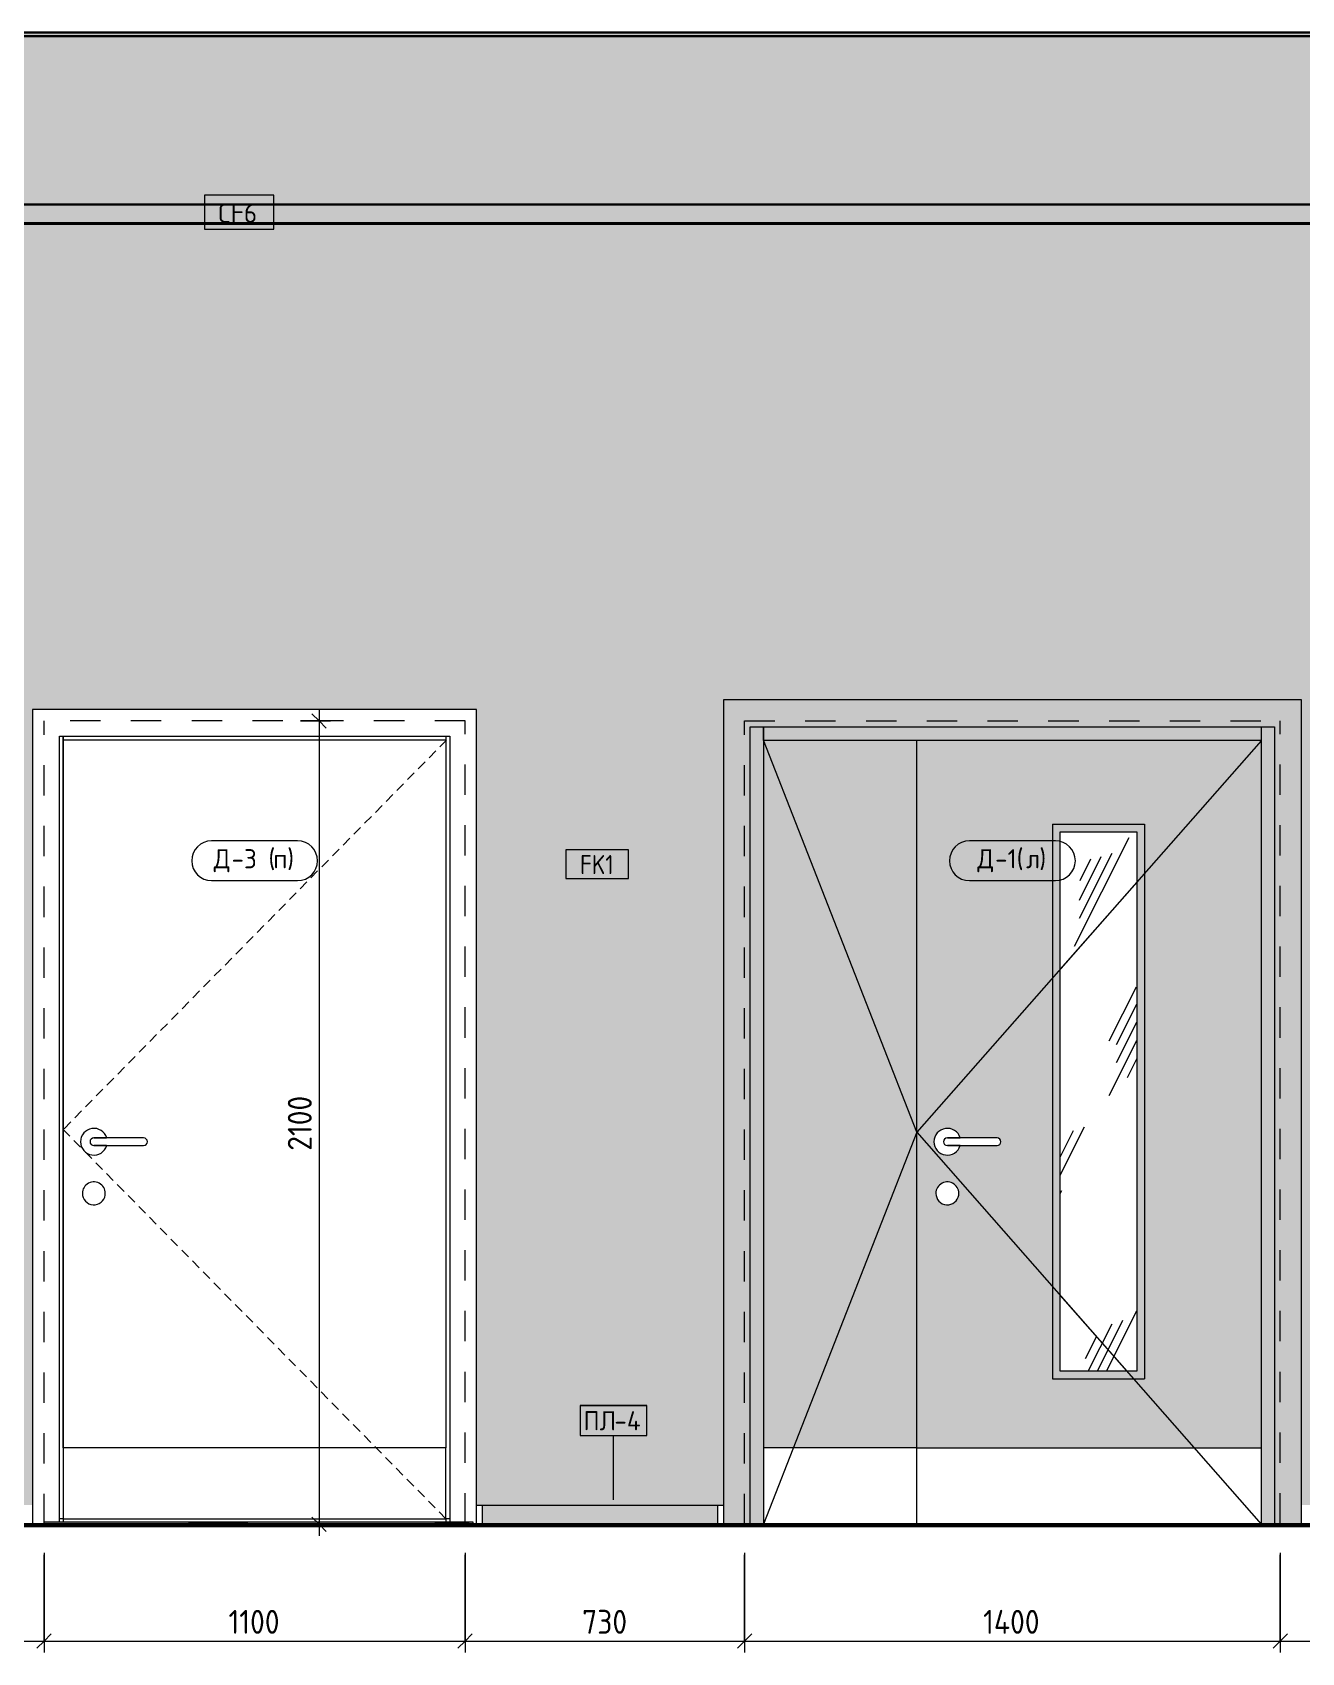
# Model space of a CAD drawing. Header units: millimetres. Extents: x 81971 to 140149, y -1987 to 13800.
# Drawn here: x 107008 to 110324, y 3865 to 8100 of the extents above; entities that cross this region are included whole.
import ezdxf

# ---------------------------------------------------------------- set-up
doc = ezdxf.new("R2010")
doc.units = ezdxf.units.MM
doc.linetypes.add('200_ШТРИХ__ш1_п0_6_', pattern=[40, 25, -15])
doc.linetypes.add('Штрих', pattern=[158.75, 79.375, -79.375])
for name, color, linetype, lineweight in [('A-ANNO-DIMS', 7, 'Continuous', 9), ('A-ANNO-DIMS-25', 7, 'Continuous', 9), ('A-CLNG-IDEN', 7, 'Continuous', 9), ('A-DETL', 7, 'Continuous', 9), ('A-DOOR', 7, 'Continuous', 9), ('A-DOOR-2', 7, 'Штрих', 9), ('A-DOOR-3', 7, '200_ШТРИХ__ш1_п0_6_', 9), ('A-DOOR-FRAM-1', 7, 'Continuous', 9), ('A-DOOR-IDEN', 7, 'Continuous', 9), ('A-FLOR', 7, 'Continuous', 9), ('A-GENM', 7, 'Continuous', 9), ('A-GENM-IDEN', 7, 'Continuous', 9), ('A-WALL-IDEN', 7, 'Continuous', 9), ('A-WALL-PATT', 7, 'Continuous', 9), ('I-WALL', 7, 'Continuous', 9), ('Ограждение', 7, 'Continuous', 9), ('Поручни', 7, 'Continuous', 9)]:
    doc.layers.add(name, color=color, linetype=linetype, lineweight=lineweight)
for name, color, linetype, lineweight, true_color in [('A-CLNG-1', 7, 'Continuous', 9, 0x787878), ('A-CLNG-FNSH-1', 7, 'Continuous', 30, 0x3c3c3c), ('A-FLOR-1', 7, 'Continuous', 9, 0x787878), ('A-FLOR-FNSH-1', 7, 'Continuous', 30, 0x3c3c3c)]:
    doc.layers.add(name, color=color, linetype=linetype, lineweight=lineweight, true_color=true_color)
doc.styles.add('GOST Common_1', font='GOST_Common.ttf', dxfattribs={"width": 0.9, "height": 50})
doc.styles.add('GOST Common_2', font='GOST_Common.ttf', dxfattribs={"height": 50})
doc.styles.add('ISOCPEUR_1', font='isocpeur.ttf', dxfattribs={"width": 0.9, "height": 62.5})
doc.dimstyles.new('ISO-2_5_0_9К_БОЛЬШОЙ_1', dxfattribs={"dimscale": 304.8, "dimtxt": 62.248823, "dimasz": 0.123031, "dimexe": 0.098425, "dimexo": 0.246063, "dimgap": 0, "dimtad": 1, "dimdec": 0, "dimrnd": 10, "dimzin": 0, "dimdsep": 46, "dimtxsty": 'ISOCPEUR_1', "dimblk1": 'OBLIQUE', "dimblk2": 'OBLIQUE', "dimsah": 1, "dimcen": 0.09, "dimdle": 0.098425, "dimazin": 0, "dimtfac": 1, "dimtdec": 4, "dimtix": 1, "dimtmove": 0, "dimatfit": 3, "dimfxl": 1, "dimtvp": 1, "dimtolj": 1, "dimtzin": 0, "dimarcsym": 2})

# ---------------------------------------------------------------- blocks, each defined once
blk = doc.blocks.new('110_Дверь_СКБ_2Ст - Д-1_л_Лестничная клетка EIS60 2-32142534-Развертки 2_51-1')
at = {"layer": 'A-DOOR'}
blk.add_hatch(color=256, dxfattribs=at).paths.add_polyline_path([(93117.5, 4400), (93505, 4400), (93505, 6250), (93105, 6250), (93105, 4400)])
h = blk.add_hatch(color=256, dxfattribs=at)
h.paths.add_polyline_path([(94272.2, 4400), (94405, 4400), (94405, 6250), (93505, 6250), (93505, 4400), (94242.5, 4400)])
h.paths.add_polyline_path([(93880, 4600), (93880, 6010), (94080, 6010), (94080, 4600)])
h.paths.add_polyline_path([(93582.9, 5035.1), (93575.5, 5036.5), (93568.8, 5039.8), (93563, 5044.6), (93558.7, 5050.6), (93555.9, 5057.6), (93555, 5065), (93556, 5072.5), (93558.7, 5079.5), (93563.2, 5085.6), (93569.1, 5090.4), (93575.9, 5093.6), (93583.4, 5095), (93590.9, 5094.4), (93598.1, 5092), (93604.4, 5087.9), (93609.5, 5082.3), (93613, 5075.6), (93614.8, 5068.3), (93614.7, 5060.7), (93612.7, 5053.5), (93609, 5047), (93603.8, 5041.6), (93597.5, 5037.7), (93590.3, 5035.5)])
h.paths.add_polyline_path([(93584.5, 5165), (93575.5, 5166.3), (93567.2, 5169.9), (93560.1, 5175.4), (93554.6, 5182.7), (93551.2, 5191), (93550, 5200), (93551.2, 5209), (93554.6, 5217.3), (93560.1, 5224.6), (93567.2, 5230.1), (93575.5, 5233.7), (93585, 5234.9), (93593.5, 5234), (93601.9, 5230.7), (93609.2, 5225.3), (93614.9, 5218.3), (93618.5, 5210), (93715, 5210), (93717.6, 5209.7), (93720, 5208.7), (93722.1, 5207.1), (93723.7, 5205), (93724.7, 5202.6), (93725, 5200), (93724.7, 5197.4), (93723.7, 5195), (93722.1, 5192.9), (93720, 5191.3), (93717.6, 5190.3), (93715, 5190), (93618.5, 5190), (93614.9, 5181.7), (93609.2, 5174.7), (93601.9, 5169.3), (93593.5, 5166), (93585, 5165.1)])
h = blk.add_hatch(dxfattribs=at)
h.set_pattern_fill('FP_18', color=256, style=0, pattern_type=2)
h.set_pattern_definition([(63.435, (92195.44, 31.75), (-255.583, 766.75), [317.5, -190.5, 317.5, -190.5, -403.903]), (63.435, (92195.44, 31.75), (-255.583, 766.75), [-1016, 127, -276.9]), (63.435, (92179.56, 47.6), (-255.583, 766.75), [254, -317.5, 190.5, -190.5, -467.403]), (63.435, (92179.56, 47.6), (-255.583, 766.75), [-952.5, 222.25, -245.15]), (63.435, (92179.56, 95.25), (-255.583, 766.75), [190.5, -381, 127, -190.5, -530.903]), (63.435, (92179.56, 95.25), (-255.583, 766.75), [-889, 285.75, -245.15]), (63.435, (92227.2, 47.6), (-255.583, 766.75), [190.5, -381, 158.75, -6404.65]), (63.435, (92274.8, 95.25), (-255.583, 766.75), [95.25, -476.25, 63.5, -6499.9]), (63.435, (92195.44, 174.6), (-255.583, 766.75), [63.5, -476.25, 63.5, -254, -562.653]), (63.435, (92195.44, 174.6), (-255.583, 766.75), [-857.25, 158.75, -403.9]), (63.435, (92481.2, 127), (-255.583, 766.75), [317.5, -476.25, 381, -251.503]), (63.435, (92481.2, 79.4), (-255.583, 766.75), [444.5, -317.5, 476.25, -188.003]), (63.435, (92512.94, 95.25), (-255.583, 766.75), [508, -254, 381, -276.903]), (63.435, (92560.56, 142.9), (-255.583, 766.75), [317.5, -444.5, 254, -403.903]), (63.435, (92512.94, 238.1), (-255.583, 766.75), [158.75, -635, 190.5, -435.653]), (63.435, (92608.2, 190.5), (-255.583, 766.75), [127, -635, 127, -530.903])])
h.paths.add_polyline_path([(93880, 4600), (94080, 4600), (94080, 6010), (93880, 6010), (93880, 4682.9)])
at = {"layer": 'A-DOOR-FRAM-1'}
for points in [[(93000, 4200), (93070, 4200), (93070, 6285), (94440, 6285), (94440, 4202), (94466, 4202), (94466, 4200), (94510, 4200), (94510, 6355), (93000, 6355), (93000, 4682.9)], [(93070, 4200), (93076.7, 4200), (93076.7, 4202), (93105, 4202), (93105, 6285), (93070, 6285), (93070, 4248)], [(93426.5, 6250), (94405, 6250), (94405, 6285), (93105, 6285), (93105, 6250)], [(94440, 4202), (94440, 6285), (94405, 6285), (94405, 4202)]]:
    blk.add_hatch(color=256, dxfattribs=at).paths.add_polyline_path(points)
at = {"layer": 'A-DOOR'}
for p, q in [((93505, 4400), (93505, 6250)), ((93505, 4400), (93505, 6250)), ((93860, 6030), (94100, 6030)), ((93860, 6030), (93860, 4580)), ((94100, 6030), (94100, 4580)), ((93880, 4600), (93880, 6010)), ((93880, 6010), (94080, 6010)), ((94080, 6010), (94080, 4600)), ((94080, 5878.9), (93880, 5651.4)), ((93715, 5210), (93585, 5210)), ((93585, 5210), (93618.5, 5210)), ((93585, 5190), (93715, 5190)), ((93618.5, 5190), (93585, 5190)), ((93880, 4797.9), (94053.8, 4600)), ((93860, 4580), (94100, 4580)), ((94080, 4600), (93880, 4600)), ((93505, 4400), (93105, 4400)), ((93505, 4400), (94405, 4400)), ((93505, 4202), (93505, 4400)), ((93505, 4202), (93505, 4400))]:
    blk.add_line(p, q, dxfattribs=at)
for centre, radius, start, end in [((93585, 5200), 35, 16.6015, 180), ((93585, 5200), 10, 90, 270), ((93585, 5200), 10, 90, 270), ((93715, 5200), 10, 270, 90), ((93585, 5200), 35, 180, 343.3985), ((93585, 5065), 30, 351.8301, 180), ((93585, 5065), 30, 180, 351.8301)]:
    blk.add_arc(centre, radius, start, end, dxfattribs=at)
at = {"layer": 'A-DOOR-2'}
for p, q in [((93055, 6300), (94455, 6300)), ((93055, 4200), (93055, 6300)), ((93055, 6300), (94455, 6300)), ((93055, 4200), (93055, 6300)), ((94455, 4202), (94455, 6300)), ((94455, 4202), (94455, 6300))]:
    blk.add_line(p, q, dxfattribs=at)
at = {"layer": 'A-DOOR-FRAM-1'}
for p, q in [((94510, 6355), (93000, 6355)), ((93000, 6355), (93000, 4200)), ((94510, 4200), (94510, 6355)), ((93070, 4200), (93070, 6285)), ((93070, 6285), (94440, 6285)), ((93105, 6250), (93105, 6285)), ((93105, 6285), (93105, 4202)), ((94405, 6285), (94405, 6250)), ((94405, 6285), (94405, 4202)), ((94440, 6285), (94440, 4202)), ((93105, 6250), (94405, 6250))]:
    blk.add_line(p, q, dxfattribs=at)
blk = doc.blocks.new('110_Дверь_СКБ_1Ст_Внутренняя1 - Д-3 _п_ 1100x2100h_много всего-32102842-Развертки 2_51-1')
at = {"layer": 'A-DOOR'}
for p, q in [((92275, 6250), (91275, 6250)), ((91275, 4400), (91275, 6250)), ((92275, 6250), (92275, 4400)), ((91485, 5210), (91355, 5210)), ((91355, 5210), (91388.5, 5210)), ((91355, 5190), (91485, 5190)), ((91388.5, 5190), (91355, 5190)), ((92275, 4400), (91275, 4400)), ((91275, 4400), (91275, 4214)), ((92275, 4214), (92275, 4400)), ((91275, 4214), (92275, 4214))]:
    blk.add_line(p, q, dxfattribs=at)
for centre, radius, start, end in [((91355, 5200), 35, 16.6015, 180), ((91355, 5200), 10, 90, 270), ((91355, 5200), 10, 90, 270), ((91485, 5200), 10, 270, 90), ((91355, 5200), 35, 180, 343.3985), ((91355, 5065), 30, 351.8301, 180), ((91355, 5065), 30, 180, 351.8301)]:
    blk.add_arc(centre, radius, start, end, dxfattribs=at)
at = {"layer": 'A-DOOR-2'}
for p, q in [((92325, 6300), (91225, 6300)), ((91225, 4200), (91225, 6300)), ((92325, 6300), (91225, 6300)), ((91225, 4200), (91225, 6300)), ((92325, 4202), (92325, 6300)), ((92325, 4202), (92325, 6300))]:
    blk.add_line(p, q, dxfattribs=at)
at = {"layer": 'A-DOOR-3'}
for p, q in [((92276.4, 6250), (91275, 5232)), ((91275, 5232), (91328.4, 5177.6)), ((91332.2, 5173.8), (92275, 4214))]:
    blk.add_line(p, q, dxfattribs=at)
at = {"layer": 'A-DOOR-FRAM-1'}
for p, q in [((92355, 6330), (91195, 6330)), ((91195, 6330), (91195, 4200)), ((92355, 4200), (92355, 6330)), ((91265, 4206.3), (91265, 6260)), ((91265, 6260), (92285, 6260)), ((91275, 6250), (91275, 6260)), ((91275, 6260), (91275, 4400)), ((92275, 6250), (91275, 6250)), ((92275, 6260), (92275, 6250)), ((92275, 6260), (92275, 4400)), ((92285, 6260), (92285, 4206.3)), ((91275, 4214), (91265, 4214)), ((91275, 4214), (91275, 4206.3)), ((92275, 4214), (92275, 4206.3)), ((92285, 4214), (92275, 4214))]:
    blk.add_line(p, q, dxfattribs=at)
blk = doc.blocks.new('Плинтус - Плинтус светлый _сад_-32863647-Развертки 2_51-1')
at = {"layer": 'A-GENM'}
blk.add_hatch(color=256, dxfattribs=at).paths.add_polyline_path([(92580.9, 4200), (92985, 4200), (92985, 4250), (92370, 4250), (92370, 4200)])
for p, q in [((92356, 4250), (92370, 4250)), ((92370, 4250), (92985, 4250)), ((92370, 4250), (92370, 4200)), ((92985, 4250), (92999, 4250)), ((92985, 4200), (92985, 4250))]:
    blk.add_line(p, q, dxfattribs=at)
blk = doc.blocks.new('Ограждение - Ограждение-32875196-Развертки 2_51-1')
at = {"layer": 'Ограждение'}
blk.add_hatch(color=256, dxfattribs=at).paths.add_polyline_path([(91757, 4200), (92245.5, 4200), (92245.5, 4202), (92335.5, 4202), (92335.5, 4200), (92345, 4200), (92345, 4206.3), (91225, 4206.3), (91225, 4200), (91235.7, 4200), (91235.7, 4202), (91757, 4202)])
at = {"layer": 'Поручни'}
for p, q in [((91225, 4200), (91225, 4206.3)), ((91225, 4206.3), (92345, 4206.3)), ((92345, 4206.3), (92345, 4200))]:
    blk.add_line(p, q, dxfattribs=at)
blk = doc.blocks.new('DIMBLOCK15-Развертки 2_51-1')
at = {"layer": 'A-ANNO-DIMS-25'}
for p, q in [((106288.9, 4125), (106288.9, 3864.5)), ((106288.9, 3894.5), (106288.9, 4120)), ((107038.9, 4125), (107038.9, 3864.5)), ((107038.9, 3894.5), (107038.9, 4120)), ((106288.9, 3894.5), (107038.9, 3894.5))]:
    blk.add_line(p, q, dxfattribs=at)
at = {"layer": 'A-ANNO-DIMS-25', "lineweight": 20}
for p, q in [((106288.9, 3894.5), (106307.7, 3913.3)), ((107038.9, 3894.5), (107057.7, 3913.3)), ((106288.9, 3894.5), (106270.2, 3875.8)), ((107038.9, 3894.5), (107020.2, 3875.8))]:
    blk.add_line(p, q, dxfattribs=at)
at = {"layer": 'A-ANNO-DIMS-25', "color": 0, "insert": (106604.7, 3976.2), "char_height": 62.5, "width": 142.215, "attachment_point": 1, "line_spacing_factor": 1.149209, "style": 'ISOCPEUR_1'}
blk.add_mtext('750', dxfattribs=at)
blk = doc.blocks.new('_Oblique')
at = {"color": 0, "linetype": 'ByBlock', "lineweight": -2}
blk.add_line((-0.5, -0.5), (0.5, 0.5), dxfattribs=at)
blk = doc.blocks.new('DIMBLOCK16-Развертки 2_51-1')
at = {"layer": 'A-ANNO-DIMS-25'}
for p, q in [((107038.9, 4125), (107038.9, 3864.5)), ((107038.9, 3894.5), (107038.9, 4120)), ((108138.9, 4125), (108138.9, 3864.5)), ((108138.9, 3894.5), (108138.9, 4120)), ((107038.9, 3894.5), (108138.9, 3894.5))]:
    blk.add_line(p, q, dxfattribs=at)
at = {"layer": 'A-ANNO-DIMS-25', "lineweight": 20}
for p, q in [((107038.9, 3894.5), (107057.7, 3913.3)), ((108138.9, 3894.5), (108157.7, 3913.3)), ((107038.9, 3894.5), (107020.2, 3875.8)), ((108138.9, 3894.5), (108120.2, 3875.8))]:
    blk.add_line(p, q, dxfattribs=at)
at = {"layer": 'A-ANNO-DIMS-25', "color": 0, "insert": (107520.7, 3976.2), "char_height": 62.5, "width": 163.762, "attachment_point": 1, "line_spacing_factor": 1.149209, "style": 'ISOCPEUR_1'}
blk.add_mtext('1100', dxfattribs=at)
blk = doc.blocks.new('DIMBLOCK17-Развертки 2_51-1')
at = {"layer": 'A-ANNO-DIMS-25'}
for p, q in [((108138.9, 4125), (108138.9, 3864.5)), ((108138.9, 3894.5), (108138.9, 4120)), ((108868.9, 4125), (108868.9, 3864.5)), ((108868.9, 3894.5), (108868.9, 4120)), ((108138.9, 3894.5), (108868.9, 3894.5))]:
    blk.add_line(p, q, dxfattribs=at)
at = {"layer": 'A-ANNO-DIMS-25', "lineweight": 20}
for p, q in [((108138.9, 3894.5), (108157.7, 3913.3)), ((108868.9, 3894.5), (108887.7, 3913.3)), ((108138.9, 3894.5), (108120.2, 3875.8)), ((108868.9, 3894.5), (108850.2, 3875.8))]:
    blk.add_line(p, q, dxfattribs=at)
at = {"layer": 'A-ANNO-DIMS-25', "color": 0, "insert": (108444.7, 3976.2), "char_height": 62.5, "width": 142.215, "attachment_point": 1, "line_spacing_factor": 1.149209, "style": 'ISOCPEUR_1'}
blk.add_mtext('730', dxfattribs=at)
blk = doc.blocks.new('DIMBLOCK18-Развертки 2_51-1')
at = {"layer": 'A-ANNO-DIMS-25'}
for p, q in [((108868.9, 4125), (108868.9, 3864.5)), ((108868.9, 3894.5), (108868.9, 4120)), ((110268.9, 4125), (110268.9, 3864.5)), ((110268.9, 3894.5), (110268.9, 4120)), ((108868.9, 3894.5), (110268.9, 3894.5))]:
    blk.add_line(p, q, dxfattribs=at)
at = {"layer": 'A-ANNO-DIMS-25', "lineweight": 20}
for p, q in [((108868.9, 3894.5), (108887.7, 3913.3)), ((110268.9, 3894.5), (110287.7, 3913.3)), ((108868.9, 3894.5), (108850.2, 3875.8)), ((110268.9, 3894.5), (110250.2, 3875.8))]:
    blk.add_line(p, q, dxfattribs=at)
at = {"layer": 'A-ANNO-DIMS-25', "color": 0, "insert": (109492.3, 3976.2), "char_height": 62.5, "width": 183.873, "attachment_point": 1, "line_spacing_factor": 1.149209, "style": 'ISOCPEUR_1'}
blk.add_mtext('1400', dxfattribs=at)
blk = doc.blocks.new('DIMBLOCK19-Развертки 2_51-1')
at = {"layer": 'A-ANNO-DIMS-25'}
for p, q in [((110268.9, 4125), (110268.9, 3864.5)), ((110268.9, 3894.5), (110268.9, 4120)), ((110863.9, 4125), (110863.9, 3864.5)), ((110863.9, 3894.5), (110863.9, 4120)), ((110268.9, 3894.5), (110863.9, 3894.5))]:
    blk.add_line(p, q, dxfattribs=at)
at = {"layer": 'A-ANNO-DIMS-25', "lineweight": 20}
for p, q in [((110268.9, 3894.5), (110287.7, 3913.3)), ((110863.9, 3894.5), (110882.7, 3913.3)), ((110268.9, 3894.5), (110250.2, 3875.8)), ((110863.9, 3894.5), (110845.2, 3875.8))]:
    blk.add_line(p, q, dxfattribs=at)
at = {"layer": 'A-ANNO-DIMS-25', "color": 0, "insert": (110507.2, 3976.2), "char_height": 62.5, "width": 142.215, "attachment_point": 1, "line_spacing_factor": 1.149209, "style": 'ISOCPEUR_1'}
blk.add_mtext('600', dxfattribs=at)
blk = doc.blocks.new('DIMBLOCK34-Развертки 2_51-1')
at = {"layer": 'A-ANNO-DIMS-25', "lineweight": 20}
for p, q in [((107757.4, 6300), (107738.6, 6318.7)), ((107757.4, 6300), (107776.1, 6281.2)), ((107757.4, 4200), (107738.6, 4218.7)), ((107757.4, 4200), (107776.1, 4181.2))]:
    blk.add_line(p, q, dxfattribs=at)
at = {"layer": 'A-ANNO-DIMS-25'}
for p, q in [((107757.4, 6330), (107757.4, 4170)), ((107708.9, 6300), (107787.4, 6300)), ((107757.4, 6300), (107708.9, 6300)), ((107708.9, 4200), (107787.4, 4200)), ((107757.4, 4200), (107708.9, 4200))]:
    blk.add_line(p, q, dxfattribs=at)
at = {"layer": 'A-ANNO-DIMS-25', "color": 0, "insert": (107675.7, 5176.4), "char_height": 62.5, "width": 176.691, "attachment_point": 1, "rotation": 90, "line_spacing_factor": 1.149209, "style": 'ISOCPEUR_1'}
blk.add_mtext('2100', dxfattribs=at)
blk = doc.blocks.new('М_двери - Типоразмер_рамка-25223575-Развертки 2_51-1')
at = {"layer": 'A-DOOR-IDEN'}
for p, q in [((85845, 5986.5), (85620.2, 5986.5)), ((85620.2, 5882.5), (85845, 5882.5))]:
    blk.add_line(p, q, dxfattribs=at)
for centre, start, end in [((85620.2, 5934.5), 90, 270), ((85845, 5934.5), 270, 90)]:
    blk.add_arc(centre, 52, start, end, dxfattribs=at)
blk = doc.blocks.new('Mark Reiling - Mark Reiling-26174330-Развертки 2_51-1')
at = {"layer": 'A-GENM-IDEN'}
for p, q in [((86613.7, 4558.4), (86613.7, 4479.5)), ((86613.7, 4558.4), (86787.2, 4558.4)), ((86787.2, 4558.4), (86613.7, 4558.4)), ((86613.7, 4558.4), (86613.7, 4479.5)), ((86787.2, 4479.5), (86787.2, 4558.4)), ((86787.2, 4479.5), (86787.2, 4558.4)), ((86613.7, 4479.5), (86787.2, 4479.5)), ((86613.7, 4479.5), (86787.2, 4479.5))]:
    blk.add_line(p, q, dxfattribs=at)
blk = doc.blocks.new('М_стена_0001 - Типоразмер_без рамки-25382661-Развертки 2_51-1')
at = {"layer": 'A-WALL-IDEN'}
for p, q in [((86463.7, 5963.1), (86300.4, 5963.1)), ((86300.4, 5963.1), (86300.4, 5888.1)), ((86463.7, 5888.1), (86463.7, 5963.1)), ((86300.4, 5888.1), (86463.7, 5888.1))]:
    blk.add_line(p, q, dxfattribs=at)
blk = doc.blocks.new('М_потолков - Марка_ Имя типа-25382930-Развертки 2_51-1')
at = {"layer": 'A-CLNG-IDEN'}
for p, q in [((91825.6, 7674.6), (91644.4, 7674.6)), ((91644.4, 7674.6), (91644.4, 7585.2)), ((91825.6, 7585.2), (91825.6, 7674.6)), ((91644.4, 7585.2), (91825.6, 7585.2))]:
    blk.add_line(p, q, dxfattribs=at)

msp = doc.modelspace()

# ---------------------------------------------------------------- hatches: boundary and pattern name
at = {"layer": 'A-CLNG-1'}
for points in [[(113891.6, 8090), (114293.9, 8090), (114293.9, 8100), (100803.9, 8100), (100803.9, 8090), (113468.8, 8090)], [(100804.9, 7600), (114292.9, 7600), (114292.9, 7650), (100804.9, 7650)]]:
    msp.add_hatch(color=256, dxfattribs=at).paths.add_polyline_path(points)
at = {"layer": 'A-FLOR'}
for points in [[(107104.2, 4200), (107416.2, 4200), (107416.2, 4202), (107049.6, 4201.7), (107049.6, 4200), (107088.9, 4200)], [(109663.3, 4200), (110279.9, 4200), (110279.9, 4202), (108890.7, 4202), (108890.7, 4200), (109318.9, 4200)]]:
    msp.add_hatch(color=256, dxfattribs=at).paths.add_polyline_path(points)
at = {"layer": 'A-FLOR-1'}
h = msp.add_hatch(color=256, dxfattribs=at)
h.paths.add_polyline_path([(108059.4, 4200), (108149.4, 4200), (108149.4, 4202), (108059.4, 4202)])
h.paths.add_polyline_path([(107549.1, 4200), (107570.9, 4200), (107570.9, 4202), (107416.2, 4202), (107416.2, 4200)])
at = {"layer": 'A-WALL-PATT'}
h = msp.add_hatch(color=256, dxfattribs=at)
h.paths.add_polyline_path([(106318.9, 4200), (106319.9, 4200), (106319.9, 4250), (107007.9, 4250), (107007.9, 4200), (107008.9, 4200), (107008.9, 6330), (108168.9, 6330), (108168.9, 4200), (108169.9, 4200), (108169.9, 4250), (108812.9, 4250), (108812.9, 4200), (108813.9, 4200), (108813.9, 6355), (110323.9, 6355), (110323.9, 4200), (110324.9, 4200), (110324.9, 4250), (110807.9, 4250), (110807.9, 4200), (110808.9, 4200), (110808.9, 6355), (112318.9, 6355), (112318.9, 4200), (112319.9, 4200), (112319.9, 4250), (114292.9, 4250), (114292.9, 4500), (113613.9, 4500), (113613.9, 6300), (114292.9, 6300), (114292.9, 7600), (100804.9, 7600), (100804.9, 4250), (100923.9, 4250), (100923.9, 6330), (101933.9, 6330), (101933.9, 4202), (101934.9, 4202), (101934.9, 4250), (103132.9, 4250), (103132.9, 4200), (103134.9, 4200), (103134.9, 4250), (104012.9, 4250), (104012.9, 4200), (104014.9, 4200), (104014.9, 4250), (105157.9, 4250), (105157.9, 4200), (105158.9, 4200), (105158.9, 6330), (106318.9, 6330), (106318.9, 4316.8)])
h.paths.add_polyline_path([(112633.9, 4500), (112633.9, 6300), (113333.9, 6300), (113333.9, 4500), (112682.1, 4500)])
h.paths.add_polyline_path([(103363.9, 4500), (103313.9, 4500), (103313.9, 6300), (104013.9, 6300), (104013.9, 4500), (103743.6, 4500)])
h.paths.add_polyline_path([(102433.9, 4500), (102433.9, 6300), (103133.9, 6300), (103133.9, 4500), (102446.4, 4500)])
h.paths.add_polyline_path([(110688.9, 5750), (110588.9, 5750), (110588.9, 5850), (110688.9, 5850)])
h.paths.add_polyline_path([(111513.9, 6450), (111513.9, 6550), (111613.9, 6550), (111613.9, 6450)])
at = {"layer": 'I-WALL'}
for points in [[(107549.1, 7650), (108623.9, 7650), (108623.9, 8090), (106213.9, 8090), (106213.9, 7650), (106703.5, 7650)], [(108843.9, 7650), (108843.9, 8090), (108623.9, 8090), (108623.9, 7650)], [(110086.1, 7650), (110613.9, 7650), (110613.9, 8090), (108843.9, 8090), (108843.9, 7650), (109663.3, 7650)]]:
    msp.add_hatch(color=256, dxfattribs=at).paths.add_polyline_path(points)

# ---------------------------------------------------------------- linework, layer by layer
at = {"layer": 'A-CLNG-FNSH-1'}
for p, q in [((114293.9, 8100), (100803.9, 8100)), ((100803.9, 8090), (114293.9, 8090)), ((114292.9, 7650), (100804.9, 7650)), ((114292.9, 7601), (100804.9, 7601)), ((100804.9, 7600), (114292.9, 7600))]:
    msp.add_line(p, q, dxfattribs=at)
at = {"layer": 'A-DETL'}
for p, q in [((109318.9, 5225), (108918.9, 6250)), ((110218.9, 6248.4), (109318.9, 5225)), ((109318.9, 5225), (108918.9, 4200)), ((109318.9, 5225), (110218.9, 4200))]:
    msp.add_line(p, q, dxfattribs=at)
at = {"layer": 'A-FLOR'}
for p, q in [((100783.9, 8100), (114313.9, 8100)), ((107049.4, 4202), (107416.2, 4202)), ((108890.7, 4202), (110279.9, 4202)), ((108890.7, 4200), (108890.7, 4202)), ((110279.9, 4202), (110279.9, 4200))]:
    msp.add_line(p, q, dxfattribs=at)
at = {"layer": 'A-FLOR-FNSH-1'}
for p, q in [((114314.4, 4200), (100783.9, 4200)), ((100783.9, 4195), (114314.4, 4195)), ((107570.9, 4202), (107416.2, 4202)), ((107416.2, 4202), (107416.2, 4200)), ((107570.9, 4200), (107570.9, 4202)), ((108149.4, 4202), (108059.4, 4202)), ((108059.4, 4202), (108059.4, 4200)), ((108149.4, 4200), (108149.4, 4202))]:
    msp.add_line(p, q, dxfattribs=at)
at = {"layer": 'A-GENM-IDEN'}
msp.add_line((108526.6, 4263.7), (108526.6, 4430.7), dxfattribs=at)

# ---------------------------------------------------------------- block references
at = {"layer": 'A-CLNG-IDEN'}
msp.add_blockref('М_потолков - Марка_ Имя типа-25382930-Развертки 2_51-1', (15813.9, 0), dxfattribs=at)
at = {"layer": 'A-DOOR'}
msp.add_blockref('110_Дверь_СКБ_2Ст - Д-1_л_Лестничная клетка EIS60 2-32142534-Развертки 2_51-1', (15813.9, 0), dxfattribs=at)
at = {"layer": 'A-DOOR-FRAM-1'}
msp.add_blockref('110_Дверь_СКБ_1Ст_Внутренняя1 - Д-3 _п_ 1100x2100h_много всего-32102842-Развертки 2_51-1', (15813.9, 0), dxfattribs=at)
at = {"layer": 'A-DOOR-IDEN'}
for p in [(21856.3, 0), (23836.3, 0)]:
    msp.add_blockref('М_двери - Типоразмер_рамка-25223575-Развертки 2_51-1', p, dxfattribs=at)
at = {"layer": 'A-GENM'}
msp.add_blockref('Плинтус - Плинтус светлый _сад_-32863647-Развертки 2_51-1', (15813.9, 0), dxfattribs=at)
at = {"layer": 'A-GENM-IDEN'}
msp.add_blockref('Mark Reiling - Mark Reiling-26174330-Развертки 2_51-1', (21826.2, -47.8), dxfattribs=at)
at = {"layer": 'A-WALL-IDEN'}
msp.add_blockref('М_стена_0001 - Типоразмер_без рамки-25382661-Развертки 2_51-1', (22101.9, 0), dxfattribs=at)
at = {"layer": 'Поручни'}
msp.add_blockref('Ограждение - Ограждение-32875196-Развертки 2_51-1', (15813.9, 0), dxfattribs=at)

# ---------------------------------------------------------------- texts
at = {"layer": 'A-CLNG-IDEN', "insert": (107492.5, 7652.4), "char_height": 50, "width": 132.278, "attachment_point": 1, "style": 'GOST Common_2'}
msp.add_mtext('CF6', dxfattribs=at)
at = {"layer": 'A-DOOR-IDEN', "char_height": 50, "attachment_point": 1, "style": 'GOST Common_2'}
for s, insert, width in [('\\fGOST Common|b0|i0|c204|p34|;Д', (107482.4, 5964.8), 56.118), ('-3 (', (107528.7, 5964.8), 132.278), ('\\fGOST Common|b0|i0|c204|p34|;п', (107637.8, 5964.8), 44.093), ('\\fGOST Common|b0|i0|c204|p34|;)', (107674.2, 5964.8), 24.051), ('\\fGOST Common|b0|i0|c204|p34|;Д', (109477.4, 5964.8), 56.118), ('-1(', (109523.7, 5964.8), 98.207), ('\\fGOST Common|b0|i0|c204|p34|;л', (109604.7, 5964.8), 42.089), ('\\fGOST Common|b0|i0|c204|p34|;)', (109639.4, 5964.8), 24.051)]:
    msp.add_mtext(s, dxfattribs=dict(at, insert=insert, width=width))
at = {"layer": 'A-GENM-IDEN', "char_height": 50, "attachment_point": 1, "style": 'GOST Common_2'}
for s, insert, width in [('ПЛ', (108448.1, 4495.6), 98.207), ('-4', (108529.1, 4495.6), 94.198)]:
    msp.add_mtext(s, dxfattribs=dict(at, insert=insert, width=width))
at = {"layer": 'A-WALL-IDEN', "insert": (108439.1, 5949.5), "char_height": 50, "width": 111.835, "attachment_point": 1, "style": 'GOST Common_1'}
msp.add_mtext('FK1', dxfattribs=at)

# ---------------------------------------------------------------- dimensions: what is measured, and where the dimension line sits
at = {"layer": 'A-ANNO-DIMS'}
dim = msp.add_linear_dim(base=(107757.4, 4200), p1=(107783.9, 6300), p2=(107783.9, 4200), angle=90, dimstyle='ISO-2_5_0_9К_БОЛЬШОЙ_1', override={"dimpost": '<>', "dimfxl": 2100}, dxfattribs=at)
dim.commit()
dim.dimension.update_dxf_attribs({"geometry": 'DIMBLOCK34-Развертки 2_51-1', "text_midpoint": (107726.1, 5250)})
for base, p1, p2, override, picture, middle in [((107038.9, 3894.5), (106288.9, 4200), (107038.9, 4200), {"dimpost": '<>', "dimfxl": 750}, 'DIMBLOCK15-Развертки 2_51-1', (106663.9, 3925.8)), ((108138.9, 3894.5), (107038.9, 4200), (108138.9, 4200), {"dimpost": '<>', "dimfxl": 1100}, 'DIMBLOCK16-Развертки 2_51-1', (107588.9, 3925.8)), ((108868.9, 3894.5), (108138.9, 4200), (108868.9, 4200), {"dimpost": '<>', "dimfxl": 730.000034}, 'DIMBLOCK17-Развертки 2_51-1', (108503.9, 3925.8)), ((110268.9, 3894.5), (108868.9, 4200), (110268.9, 4200), {"dimpost": '<>', "dimfxl": 1400}, 'DIMBLOCK18-Развертки 2_51-1', (109568.9, 3925.8)), ((110863.9, 3894.5), (110268.9, 4200), (110863.9, 4200), {"dimpost": '<>', "dimfxl": 595}, 'DIMBLOCK19-Развертки 2_51-1', (110566.4, 3925.8))]:
    dim = msp.add_linear_dim(base=base, p1=p1, p2=p2, dimstyle='ISO-2_5_0_9К_БОЛЬШОЙ_1', override=override, dxfattribs=at)
    dim.commit()
    dim.dimension.update_dxf_attribs({"geometry": picture, "text_midpoint": middle})

doc.saveas('drawing.dxf')
